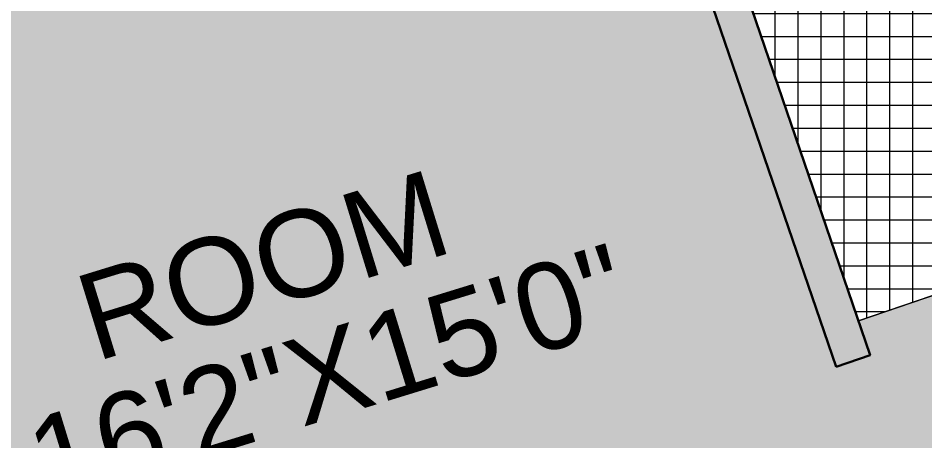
# Model space of a CAD drawing. Header units: inches. Extents: x -13956017 to 293115509, y -946740 to -305538.
# Drawn here: x 1214086.9 to 1214212.3, y -917120.9 to -917062.4 of the extents above; entities that cross this region are included whole.
import ezdxf

# ---------------------------------------------------------------- set-up
doc = ezdxf.new("R2010")
doc.units = ezdxf.units.IN
doc.header["$LTSCALE"] = 6
for name, color, linetype, lineweight in [('fixtures', 135, 'Continuous', 13), ('W', 250, 'Continuous', 5), ('wall', 7, 'Continuous', 30)]:
    doc.layers.add(name, color=color, linetype=linetype, lineweight=lineweight)
doc.layers.add('FURNITURE', color=7, linetype='Continuous')
doc.layers.add('WAL', color=7, linetype='Continuous')
doc.styles.add('ARI', font='arial.ttf')

# ---------------------------------------------------------------- blocks, each defined once
blk = doc.blocks.new('A$C296918F2')
at = {"layer": 'FURNITURE', "ltscale": 200, "extrusion": (-1.800932918e-07, -1.000000771927357e-16, 0.9999999999999838), "elevation": -1.800933283687257e-05}
blk.add_lwpolyline([(100.0000616116433, -914.007053874433), (1602.864827017323, -914.007053874433, 0.2169375372793902), (1724.417924742239, -924.5918718203902, 0.0265044032249214), (1868.41565976574, -932.1276810392737, -0.2111336686447909), (1914.341089229127, -951.0563574656844, 0.3294464540600194), (2054.142183045887, -970.0757517442107, 0.3758902738311353), (2091.409847478413, -886.9316089376807, 0.1238915406548633), (2045.019686083339, -827.1925772055984, -0.5219954607868152), (2022.216567973636, -869.7702939733863, 0.2539747854250989), (2019.429814795993, -788.2646840438247, -0.0443925202800427), (2002.524253468058, -664.5585575327277, -0.0410389649654171), (2004.721162299655, -525.5984066948295, -0.1774626602694292), (2023.013459543727, -427.4921347126365, 0.009086004205496089), (2030.000061611674, -199.007053874433), (2030.000061611674, 198.992946125567, -0.9838115577263923), (2030.000061611674, 198.992946125567, -0.1977428162775722), (2004.721162299655, 315.5965962782502, -0.0467911879086711), (2002.524253468058, 437.4692654982209, -0.0529110784194974), (2019.429814795993, 540.8505556359887, 0.09142043786902511), (2022.21663771107, 767.3961655274034, -0.3425390138163606), (2045.019755820774, 837.3784487619996, 0.1238915406548633), (2091.409917215847, 897.117480494082, 0.3758902738311353), (2054.142252783321, 980.261623300612, 0.3294464540600193), (1914.341158966562, 961.2422290220857, -0.211133668644791), (1868.415729503174, 942.313552595675, 0.0265044032249213), (1724.417994479674, 934.7777433767915, 0.04155653637959202), (1614.453048924938, 926.507892049849, 0.7505171859806574), (1605.038171987072, 913.992946125567), (100.0000551743417, 913.992946125567), (99.99998543690728, -914.007053874433)], format="xyb", dxfattribs=at)

msp = doc.modelspace()

# ---------------------------------------------------------------- hatches: boundary and pattern name
at = {"layer": 'fixtures', "ltscale": 5}
h = msp.add_hatch(dxfattribs=at)
h.set_pattern_fill('NET', color=254)
h.set_pattern_definition([(0, (225125.1520493354, -30674.72709723667), (0, 3.175), []), (90, (225125.1520493354, -30674.72709723667), (-3.175, 1.944126793646423e-16), [])])
h.paths.add_polyline_path([(1214203.177426117, -917104.2688034122), (1214271.30065097, -917080.9615891731), (1214234.397561759, -916973.0998164894), (1214166.274336906, -916996.4070307278)])
at = {"layer": 'W', "ltscale": 10}
h = msp.add_hatch(color=256, dxfattribs=at)
h.dxf.hatch_style = 1
h.paths.add_polyline_path([(1214469.083245564, -917458.2519883065), (1214473.814025068, -917456.633431762), (1214480.935673864, -917477.448861578), (1214583.120511127, -917442.4880402283), (1214584.739067671, -917447.2188197316), (1214477.823450887, -917483.7981976328)])
h.paths.add_polyline_path([(1214459.570727477, -917415.0025721295), (1214499.309275308, -917401.4066971564), (1214500.927831853, -917406.1374766601), (1214456.458504518, -917421.3519081776), (1214375.530677296, -917184.8129329925), (1214420.000004632, -917169.5985014746), (1214421.618561176, -917174.3292809783), (1214382.460354872, -917187.7266018713), (1214418.783102558, -917295.786928637), (1214486.906327412, -917272.4797143997), (1214448.384681651, -917159.8871622093), (1214453.115461157, -917158.2686056641), (1214493.255663459, -917275.5919373559), (1214420.401659103, -917300.5177081407)])
h.paths.add_polyline_path([(1214488.524883956, -917277.2104939023), (1214493.255663459, -917275.5919373559), (1214534.043288378, -917394.8075808492), (1214529.312508875, -917396.4261373935)])
h.paths.add_polyline_path([(1214722.615058395, -917346.6730033996), (1214727.345837899, -917345.0544468553), (1214743.693258997, -917392.8353198427), (1214607.446809289, -917439.4497483189), (1214605.828252745, -917434.7189688155), (1214737.343922949, -917389.7230968837)])
h.paths.add_polyline_path([(1214216.310754921, -917565.8720049552), (1214414.057338177, -917498.216341404), (1214420.925303431, -917519.1185647716), (1214425.909766476, -917517.4132146755), (1214410.050042553, -917471.0578018037), (1214405.317132837, -917472.6701320835), (1214412.438781632, -917493.4855619001), (1214214.692198377, -917561.1412254515)])
h.paths.add_polyline_path([(1214354.170746026, -917323.1774997693), (1214358.901525541, -917321.5589432209), (1214397.423171295, -917434.1514954101), (1214352.953843961, -917449.3659269265), (1214351.335287416, -917444.6351474228), (1214391.073835248, -917431.0392724505)])
h.paths.add_polyline_path([(1214281.31674168, -917348.1032705478), (1214286.047521184, -917346.4847140036), (1214324.569166938, -917459.0772661923), (1214319.838387434, -917460.6958227364)])
h.paths.add_polyline_path([(1214154.805606238, -917386.1023838136), (1214279.698185136, -917343.3724910442), (1214281.31674168, -917348.1032705478), (1214156.424162782, -917390.8331633178)])
h.paths.add_polyline_path([(1214275.910552451, -917224.1808225483), (1214315.649100283, -917210.5849475762), (1214352.552189494, -917318.4467202622), (1214284.42896464, -917341.7539345002), (1214245.907318885, -917229.1613823103), (1214241.176539382, -917230.7799388545), (1214281.31674168, -917348.1032705478), (1214354.170746038, -917323.1774997651), (1214358.872695912, -917321.4746788671), (1214318.761323243, -917204.2356115285), (1214274.291995907, -917219.4500430439)])
h.paths.add_polyline_path([(1214360.94972366, -917580.8576221309), (1214365.680503163, -917579.2390655867), (1214404.202030988, -917691.8312730866), (1214527.202298086, -917649.7488029357), (1214528.82085463, -917654.4795824384), (1214276.197229131, -917740.9105019043), (1214274.578672586, -917736.1797224007), (1214399.471251485, -917693.4498296309)])
h.paths.add_polyline_path([(1214395.683736731, -917574.2585058247), (1214435.422284562, -917560.6626308527), (1214472.325255842, -917668.5240588485), (1214477.056035345, -917666.9055023043), (1214438.534507521, -917554.3132948042), (1214394.065180186, -917569.5277263205)])
h.paths.add_polyline_path([(1214549.910039703, -917641.9797315222), (1214665.08700094, -917602.5738737315), (1214672.972666905, -917605.33757025), (1214672.012116377, -917610.299108549), (1214665.075192608, -917607.8679185706), (1214551.528596248, -917646.7105110257)])
h.paths.add_polyline_path([(1214615.569247034, -917707.6944581479), (1214620.478099621, -917708.6448087577), (1214585.968818492, -917886.8958375956), (1214581.059965906, -917885.9454869858)])
h.paths.add_polyline_path([(1214709.212206186, -917623.336657837), (1214710.172756714, -917618.3751195383), (1214754.385701889, -917633.7538649245), (1214753.40401097, -917638.8245998278), (1214734.966114515, -917632.362653498), (1214716.595395889, -917727.2530536572), (1214795.969791752, -917742.6198841226), (1214795.019441141, -917747.528736714), (1214715.645045279, -917732.1619062441), (1214701.498962531, -917805.2307654409), (1214780.873358394, -917820.59759591), (1214779.923007784, -917825.5064484981), (1214700.548611922, -917810.1396180282), (1214682.08611476, -917905.5040824956), (1214677.061224877, -917904.531267142), (1214677.408099727, -917903.3613850729), (1214695.643593824, -917809.1694611057), (1214633.884431174, -917797.2334767869), (1214634.834781784, -917792.3246242), (1214696.593944434, -917804.2606085188), (1214710.736192692, -917731.2115556347), (1214648.980864531, -917719.2557650048), (1214649.931215142, -917714.3469124159), (1214711.686543302, -917726.3027030474), (1214730.196872232, -917630.6911728202)])
h.paths.add_polyline_path([(1214825.422907272, -917748.3219877852), (1214830.331759858, -917749.2723383949), (1214795.822478729, -917927.5233672332), (1214790.913626143, -917926.5730166236)])
h.paths.add_polyline_path([(1214911.399427733, -917949.8989880147), (1214989.388006201, -917818.2699526119), (1214993.689661839, -917820.8186304716), (1214916.613107285, -917950.9083529229)])
h.paths.add_polyline_path([(1214914.842853741, -917725.2844573545), (1214917.391531598, -917720.9828017217), (1215147.099942377, -917857.0821992855), (1215144.55126452, -917861.3838549176)])
h.paths.add_polyline_path([(1214790.904808157, -917651.9675383035), (1214881.688103234, -917498.7435945541), (1214885.989758865, -917501.29227241), (1214797.805505012, -917650.1295572972), (1214896.743584561, -917708.7491480081), (1214894.194906704, -917713.0508036405)])
h.paths.add_polyline_path([(1214132.973098548, -917544.7098918586), (1214142.434657556, -917541.4727787707), (1214156.030532531, -917581.2113266009), (1214191.984456759, -917568.9102968643), (1214193.603013304, -917573.6410763678), (1214157.649089075, -917585.9421061045), (1214171.244905085, -917625.6804815908), (1214161.783346075, -917628.9175946808)])
h.paths.add_polyline_path([(1214096.143940391, -917406.1724849631), (1214132.09786462, -917393.8714552266), (1214133.716421164, -917398.6022347299), (1214097.762496936, -917410.9032644671), (1214111.35837191, -917450.6418122973), (1214101.8968129, -917453.8789253866), (1214073.086506411, -917369.6710502199), (1214082.54782519, -917366.4340193224)])
h.paths.add_polyline_path([(1214072.211272481, -917218.8326135883), (1214073.829829025, -917223.563393092), (1214037.875904796, -917235.8644228289), (1214051.471779771, -917275.6029706595), (1214042.010220763, -917278.8400837478), (1214013.199914272, -917194.6322085824), (1214022.66147328, -917191.3950954938), (1214036.257348252, -917231.1336433252)])
h.paths.add_polyline_path([(1214094.919014099, -917211.0635421755), (1214292.665597354, -917143.4078786243), (1214285.543948559, -917122.5924488078), (1214290.274728063, -917120.9738922635), (1214306.136582198, -917167.3355313985), (1214301.405802693, -917168.9540879438), (1214294.711599407, -917149.3880123486), (1214294.284153898, -917148.138658127), (1214096.537570643, -917215.7943216792)])
h.paths.add_polyline_path([(1214035.032421959, -917036.0247005378), (1214159.925000858, -916993.2948077684), (1214121.403355103, -916880.7022555798), (1214126.134134607, -916879.0836990357), (1214164.655780361, -916991.676251224), (1214232.779005215, -916968.369036986), (1214195.875916005, -916860.5072643011), (1214156.137368173, -916874.1031392735), (1214154.518811629, -916869.3723597699), (1214198.988138964, -916854.1579282538), (1214277.649987018, -917084.0738121343), (1214233.180659682, -917099.2882436506), (1214231.562103138, -917094.5574641475), (1214271.30065097, -917080.9615891749), (1214234.397561759, -916973.0998164895), (1214166.274336905, -916996.4070307277), (1214204.795982655, -917108.9995829185), (1214200.065203156, -917110.6181394607), (1214161.543557402, -916998.0255872718), (1214036.650978504, -917040.7554800417)])
h.paths.add_polyline_path([(1214358.896510415, -917120.7480870034), (1214461.081347686, -917085.7872656471), (1214462.70002216, -917090.5183898393), (1214360.51518489, -917125.4792111955), (1214367.636715754, -917146.2942963191), (1214362.90593625, -917147.9128528634), (1214347.044082114, -917101.551213729), (1214351.774861619, -917099.9326571838)])
h.paths.add_polyline_path([(1214337.531564028, -917058.3017975518), (1214377.270111859, -917044.7059225786), (1214378.888668404, -917049.4367020822), (1214334.419341069, -917064.6511335997), (1214255.75749301, -916834.73524972), (1214300.226820345, -916819.5208182024), (1214301.84537689, -916824.2515977066), (1214262.736207601, -916837.6321414091), (1214262.106829058, -916837.8474726793), (1214299.009918269, -916945.7092453653), (1214367.133143125, -916922.4020311262), (1214328.611497361, -916809.809478939), (1214333.342276871, -916808.1909223921), (1214371.863922629, -916920.7834745819), (1214401.194755548, -916910.7484240087), (1214402.813312092, -916915.4792035122), (1214373.482479173, -916925.5142540862), (1214412.004124936, -917038.106806269), (1214407.273345426, -917039.7253628155), (1214368.75169967, -916927.13281063), (1214300.628474815, -916950.4400248672)])
h.paths.add_polyline_path([(1214485.407763778, -917082.7493184266), (1214616.923433982, -917037.7534464952), (1214630.519191025, -917077.4916496377), (1214635.00399663, -917075.9572489209), (1214635.249970529, -917075.8730930933), (1214606.43966404, -916991.6652179266), (1214601.708884536, -916993.2837744708), (1214615.304759508, -917033.0223223027), (1214483.789089304, -917078.0181942348)])
h.paths.add_polyline_path([(1214545.294355917, -917257.7881600646), (1214676.809908191, -917212.7919434437), (1214691.538772745, -917255.842036928), (1214696.269552249, -917254.2234803835), (1214666.326256179, -917166.7040595652), (1214661.595476675, -917168.3226161096), (1214675.191351648, -917208.0611639406), (1214543.675681443, -917253.0570358725)])
h.paths.add_polyline_path([(1214423.902497166, -916902.9793525959), (1214555.418167369, -916857.9834806642), (1214541.822292397, -916818.2449328332), (1214546.553071901, -916816.6263762888), (1214575.363378389, -916900.8342514548), (1214570.632598885, -916902.452807999), (1214557.036723913, -916862.7142601678), (1214425.52117164, -916907.7104767883)])
h.paths.add_polyline_path([(1214365.634461571, -916732.671290462), (1214497.150131774, -916687.6754185302), (1214510.746006746, -916727.4139663618), (1214515.47678625, -916725.7954098171), (1214498.643798189, -916676.5953029785), (1214362.397348482, -916723.2097314545)])
h.paths.add_polyline_path([(1214243.132751964, -916797.8351695915), (1214247.863531466, -916796.2166130422), (1214240.741882672, -916775.4011832313), (1214342.926719953, -916740.4403618751), (1214339.689606864, -916730.9788028671), (1214232.773990081, -916767.558180771)])
h.paths.add_polyline_path([(1213976.764386364, -916865.7166384037), (1214174.51096962, -916798.0609748522), (1214181.632618413, -916818.8764046634), (1214186.363397917, -916817.2578481192), (1214176.004636035, -916786.9808593004), (1213973.527273275, -916856.2550793963)])
h.paths.add_polyline_path([(1213905.404048422, -916879.5622936343), (1213950.819531658, -916864.0241508082), (1213954.056644746, -916873.4857098163), (1213918.102720518, -916885.7867395531), (1213931.69859549, -916925.5252873836), (1213922.237036484, -916928.7624004718)])
h.paths.add_polyline_path([(1213953.313322133, -917019.5933669441), (1213962.774881138, -917016.3562538569), (1213976.370756111, -917056.094801688), (1214012.324680341, -917043.7937719502), (1214013.943236886, -917048.5245514542), (1213977.989312657, -917060.8255811912), (1213991.585187629, -917100.5641290224), (1213982.123628622, -917103.801242111)])
h.paths.add_polyline_path([(1213862.583421, -916606.1242428583), (1213872.044980007, -916602.8871297698), (1213960.281090665, -916860.7870377204), (1213950.819531658, -916864.0241508092)])
h.paths.add_polyline_path([(1213882.054049529, -916588.8936124372), (1213992.754289916, -916551.0193893008), (1213995.991403004, -916560.4809483079), (1213885.291162618, -916598.3551714445)])
h.paths.add_polyline_path([(1213804.77720088, -916585.4462619476), (1213814.238759888, -916582.2091488589), (1213823.392383682, -916608.9637135867), (1213859.346307911, -916596.6626838499), (1213862.583421, -916606.1242428572), (1213817.167937764, -916621.6623856826)])
at = {"layer": 'WAL', "lineweight": 9, "ltscale": 100, "true_color": 0x9c859f}
h = msp.add_hatch(color=252, dxfattribs=at)
h.dxf.hatch_style = 1
h.paths.add_polyline_path([(1214036.257348255, -917231.1336433269), (1214072.211272483, -917218.8326135898), (1214067.679314158, -917205.5864309791), (1214090.387055777, -917197.8173595663), (1214094.919014101, -917211.0635421766), (1214292.665597356, -917143.4078786242), (1214285.543948562, -917122.5924488114), (1214290.274728066, -917120.973892267), (1214277.649987018, -917084.0738121333), (1214233.180659683, -917099.2882436508), (1214231.562103139, -917094.5574641462), (1214203.177426117, -917104.2688034122), (1214204.795982661, -917108.9995829155), (1214202.430592909, -917109.8088611882), (1214200.065203157, -917110.6181394603), (1214161.543557402, -916998.0255872722), (1214036.650978504, -917040.7554800432), (1214036.650978503, -917040.7554800415), (1214013.943236886, -917048.5245514542), (1214013.943236886, -917048.5245514564), (1213977.989312656, -917060.8255811943)])

# ---------------------------------------------------------------- linework, layer by layer
at = {"layer": 'W', "lineweight": 30, "ltscale": 10}
for p, q in [((1214204.79598266, -917108.9995829167, 3969.120557741948), (1214166.274336905, -916996.4070307277, 3969.120557741948)), ((1214200.065203156, -917110.6181394607, 3969.120557741948), (1214161.543557402, -916998.0255872718, 3969.120557741948)), ((1214204.79598266, -917108.9995829167, 3969.120557741948), (1214200.065203156, -917110.6181394608, 3969.120557741948))]:
    msp.add_line(p, q, dxfattribs=at)
at = {"layer": 'W', "ltscale": 10}
msp.add_line((1214231.562103138, -917094.5574641475, 3969.120557741948), (1214203.177426116, -917104.2688034134, 3969.120557741948), dxfattribs=at)
at = {"layer": 'W', "ltscale": 10, "elevation": 3969.120557741948}
msp.add_lwpolyline([(1214035.032421959, -917036.0247005378), (1214159.925000858, -916993.2948077684), (1214121.403355103, -916880.7022555798), (1214126.134134607, -916879.0836990357), (1214164.655780361, -916991.676251224), (1214232.779005215, -916968.369036986), (1214195.875916005, -916860.5072643011), (1214156.137368173, -916874.1031392735), (1214154.518811629, -916869.3723597699), (1214198.988138964, -916854.1579282538), (1214277.649987018, -917084.0738121343), (1214233.180659682, -917099.2882436506), (1214231.562103138, -917094.5574641475), (1214271.30065097, -917080.9615891749), (1214234.397561759, -916973.0998164895), (1214166.274336905, -916996.4070307277), (1214204.795982655, -917108.9995829185), (1214200.065203156, -917110.6181394607), (1214161.543557402, -916998.0255872718), (1214036.650978504, -917040.7554800417)], close=True, dxfattribs=at)
at = {"layer": 'W', "color": 1, "ltscale": 10, "elevation": 3969.120557741948}
for points in [[(1214203.177426117, -917104.2688034122), (1214271.30065097, -917080.9615891731), (1214234.397561759, -916973.0998164894), (1214166.274336906, -916996.4070307278)], [(1214036.257348255, -917231.1336433269), (1214072.211272483, -917218.8326135898), (1214067.679314158, -917205.5864309791), (1214090.387055777, -917197.8173595663), (1214094.919014101, -917211.0635421766), (1214292.665597356, -917143.4078786242), (1214285.543948562, -917122.5924488114), (1214290.274728066, -917120.973892267), (1214277.649987018, -917084.0738121333), (1214233.180659683, -917099.2882436508), (1214231.562103139, -917094.5574641462), (1214203.177426117, -917104.2688034122), (1214204.795982661, -917108.9995829155), (1214202.430592909, -917109.8088611882), (1214200.065203157, -917110.6181394603), (1214161.543557402, -916998.0255872722), (1214036.650978504, -917040.7554800432), (1214036.650978503, -917040.7554800415), (1214013.943236886, -917048.5245514542), (1214013.943236886, -917048.5245514564), (1213977.989312656, -917060.8255811943)]]:
    msp.add_lwpolyline(points, close=True, dxfattribs=at)

# ---------------------------------------------------------------- block references
at = {"layer": 'FURNITURE', "xscale": 0.03727247939482689, "yscale": 0.03727247939482689, "zscale": 0.03727247939482689, "rotation": 18.55040075489983}
msp.add_blockref('A$C296918F2', (1214008.004606576, -917149.4183556231, 1984.560279341338), dxfattribs=at)

# ---------------------------------------------------------------- texts
at = {"layer": 'wall', "lineweight": 25, "style": 'ARI'}
for s, p in [('ROOM', (1214097.606230378, -917109.9304404134)), ('16\'2"X15\'0"', (1214090.70870542, -917129.8943604431))]:
    msp.add_text(s, height=12, rotation=17.10612200996743, dxfattribs=at).set_placement(p)

doc.saveas('drawing.dxf')
